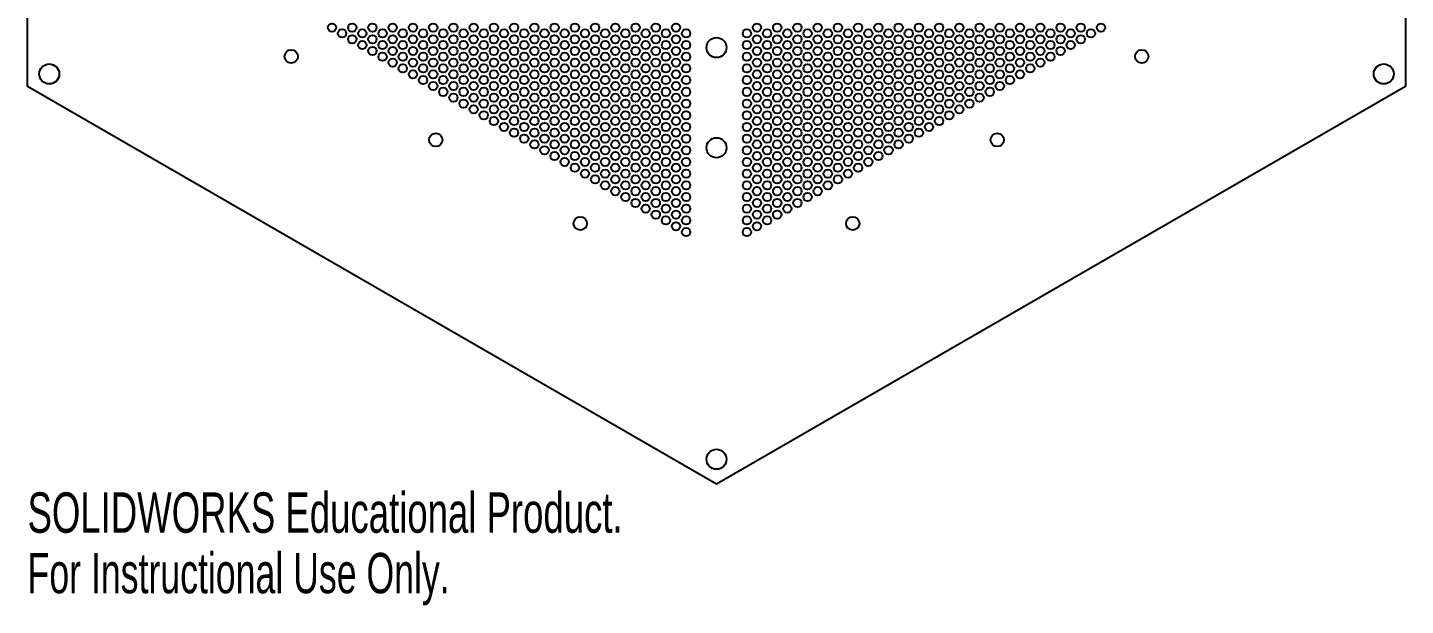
# Model space of a CAD drawing. Extents: x -83 to 83, y -110 to 95.
# Drawn here: x -82.5 to 82.5, y -109.8 to -40.6 of the extents above; entities that cross this region are included whole.
import ezdxf
from ezdxf.enums import TextEntityAlignment as Align

# ---------------------------------------------------------------- set-up
doc = ezdxf.new("R2010")
doc.units = 0
doc.layers.get('0').update_dxf_attribs({"linetype": 'CONTINUOUS'})

msp = doc.modelspace()

# ---------------------------------------------------------------- linework, layer by layer
at = {"color": 7, "linetype": 'CONTINUOUS'}
for p, q in [((-82.55, -47.66), (-82.55, 47.66)), ((82.55, 47.66), (82.55, -47.66)), ((0, -95.32), (-82.55, -47.66)), ((82.55, -47.66), (0, -95.32))]:
    msp.add_line(p, q, dxfattribs=at)
for centre, radius in [((-46.07, -40.6), 0.5), ((-44.86, -41.3), 0.5), ((-43.65, -40.6), 0.5), ((-42.44, -41.3), 0.5), ((-41.22, -40.6), 0.5), ((-40.01, -41.3), 0.5), ((-38.8, -40.6), 0.5), ((-37.59, -41.3), 0.5), ((-36.37, -40.6), 0.5), ((-35.16, -41.3), 0.5), ((-33.95, -40.6), 0.5), ((-32.74, -41.3), 0.5), ((-31.52, -40.6), 0.5), ((-30.31, -41.3), 0.5), ((-29.1, -40.6), 0.5), ((-27.89, -41.3), 0.5), ((-26.67, -40.6), 0.5), ((-25.46, -41.3), 0.5), ((-24.25, -40.6), 0.5), ((-23.04, -41.3), 0.5), ((-21.82, -40.6), 0.5), ((-20.61, -41.3), 0.5), ((-19.4, -40.6), 0.5), ((-18.19, -41.3), 0.5), ((-16.97, -40.6), 0.5), ((-15.76, -41.3), 0.5), ((-14.55, -40.6), 0.5), ((-13.34, -41.3), 0.5), ((-12.12, -40.6), 0.5), ((-10.91, -41.3), 0.5), ((-9.7, -40.6), 0.5), ((-8.49, -41.3), 0.5), ((-7.27, -40.6), 0.5), ((-6.06, -41.3), 0.5), ((-4.85, -40.6), 0.5), ((-3.64, -41.3), 0.5), ((3.64, -41.3), 0.5), ((4.85, -40.6), 0.5), ((6.06, -41.3), 0.5), ((7.27, -40.6), 0.5), ((8.49, -41.3), 0.5), ((9.7, -40.6), 0.5), ((10.91, -41.3), 0.5), ((12.12, -40.6), 0.5), ((13.34, -41.3), 0.5), ((14.55, -40.6), 0.5), ((15.76, -41.3), 0.5), ((16.97, -40.6), 0.5), ((18.19, -41.3), 0.5), ((19.4, -40.6), 0.5), ((20.61, -41.3), 0.5), ((21.82, -40.6), 0.5), ((23.04, -41.3), 0.5), ((24.25, -40.6), 0.5), ((25.46, -41.3), 0.5), ((26.67, -40.6), 0.5), ((27.89, -41.3), 0.5), ((29.1, -40.6), 0.5), ((30.31, -41.3), 0.5), ((31.52, -40.6), 0.5), ((32.74, -41.3), 0.5), ((33.95, -40.6), 0.5), ((35.16, -41.3), 0.5), ((36.37, -40.6), 0.5), ((37.59, -41.3), 0.5), ((38.8, -40.6), 0.5), ((40.01, -41.3), 0.5), ((41.22, -40.6), 0.5), ((42.44, -41.3), 0.5), ((43.65, -40.6), 0.5), ((44.86, -41.3), 0.5), ((46.07, -40.6), 0.5), ((-43.65, -42), 0.5), ((-42.44, -42.7), 0.5), ((-41.22, -42), 0.5), ((-41.22, -43.4), 0.5), ((-40.01, -42.7), 0.5), ((-38.8, -42), 0.5), ((-38.8, -43.4), 0.5), ((-37.59, -42.7), 0.5), ((-36.37, -42), 0.5), ((-36.37, -43.4), 0.5), ((-35.16, -42.7), 0.5), ((-33.95, -42), 0.5), ((-33.95, -43.4), 0.5), ((-32.74, -42.7), 0.5), ((-31.52, -42), 0.5), ((-31.52, -43.4), 0.5), ((-30.31, -42.7), 0.5), ((-29.1, -42), 0.5), ((-29.1, -43.4), 0.5), ((-27.89, -42.7), 0.5), ((-26.67, -42), 0.5), ((-26.67, -43.4), 0.5), ((-25.46, -42.7), 0.5), ((-24.25, -42), 0.5), ((-24.25, -43.4), 0.5), ((-23.04, -42.7), 0.5), ((-21.82, -42), 0.5), ((-21.82, -43.4), 0.5), ((-20.61, -42.7), 0.5), ((-19.4, -42), 0.5), ((-19.4, -43.4), 0.5), ((-18.19, -42.7), 0.5), ((-16.97, -42), 0.5), ((-16.97, -43.4), 0.5), ((-15.76, -42.7), 0.5), ((-14.55, -42), 0.5), ((-14.55, -43.4), 0.5), ((-13.34, -42.7), 0.5), ((-12.12, -42), 0.5), ((-12.12, -43.4), 0.5), ((-10.91, -42.7), 0.5), ((-9.7, -42), 0.5), ((-9.7, -43.4), 0.5), ((-8.49, -42.7), 0.5), ((-7.27, -42), 0.5), ((-7.27, -43.4), 0.5), ((-6.06, -42.7), 0.5), ((-4.85, -42), 0.5), ((-4.85, -43.4), 0.5), ((-3.64, -42.7), 0.5), ((0, -43), 1.2), ((3.64, -42.7), 0.5), ((4.85, -42), 0.5), ((4.85, -43.4), 0.5), ((6.06, -42.7), 0.5), ((7.27, -42), 0.5), ((7.27, -43.4), 0.5), ((8.49, -42.7), 0.5), ((9.7, -42), 0.5), ((9.7, -43.4), 0.5), ((10.91, -42.7), 0.5), ((12.12, -42), 0.5), ((12.12, -43.4), 0.5), ((13.34, -42.7), 0.5), ((14.55, -42), 0.5), ((14.55, -43.4), 0.5), ((15.76, -42.7), 0.5), ((16.97, -42), 0.5), ((16.97, -43.4), 0.5), ((18.19, -42.7), 0.5), ((19.4, -42), 0.5), ((19.4, -43.4), 0.5), ((20.61, -42.7), 0.5), ((21.82, -42), 0.5), ((21.82, -43.4), 0.5), ((23.04, -42.7), 0.5), ((24.25, -42), 0.5), ((24.25, -43.4), 0.5), ((25.46, -42.7), 0.5), ((26.67, -42), 0.5), ((26.67, -43.4), 0.5), ((27.89, -42.7), 0.5), ((29.1, -42), 0.5), ((29.1, -43.4), 0.5), ((30.31, -42.7), 0.5), ((31.52, -42), 0.5), ((31.52, -43.4), 0.5), ((32.74, -42.7), 0.5), ((33.95, -42), 0.5), ((33.95, -43.4), 0.5), ((35.16, -42.7), 0.5), ((36.37, -42), 0.5), ((36.37, -43.4), 0.5), ((37.59, -42.7), 0.5), ((38.8, -42), 0.5), ((38.8, -43.4), 0.5), ((40.01, -42.7), 0.5), ((41.22, -42), 0.5), ((41.22, -43.4), 0.5), ((42.44, -42.7), 0.5), ((43.65, -42), 0.5), ((-50.96, -44.06), 0.8), ((-40.01, -44.1), 0.5), ((-38.8, -44.8), 0.5), ((-37.59, -44.1), 0.5), ((-36.37, -44.8), 0.5), ((-35.16, -44.1), 0.5), ((-33.95, -44.8), 0.5), ((-32.74, -44.1), 0.5), ((-31.52, -44.8), 0.5), ((-30.31, -44.1), 0.5), ((-29.1, -44.8), 0.5), ((-27.89, -44.1), 0.5), ((-26.67, -44.8), 0.5), ((-25.46, -44.1), 0.5), ((-24.25, -44.8), 0.5), ((-23.04, -44.1), 0.5), ((-21.82, -44.8), 0.5), ((-20.61, -44.1), 0.5), ((-19.4, -44.8), 0.5), ((-18.19, -44.1), 0.5), ((-16.97, -44.8), 0.5), ((-15.76, -44.1), 0.5), ((-14.55, -44.8), 0.5), ((-13.34, -44.1), 0.5), ((-12.12, -44.8), 0.5), ((-10.91, -44.1), 0.5), ((-9.7, -44.8), 0.5), ((-8.49, -44.1), 0.5), ((-7.27, -44.8), 0.5), ((-6.06, -44.1), 0.5), ((-4.85, -44.8), 0.5), ((-3.64, -44.1), 0.5), ((3.64, -44.1), 0.5), ((4.85, -44.8), 0.5), ((6.06, -44.1), 0.5), ((7.27, -44.8), 0.5), ((8.49, -44.1), 0.5), ((9.7, -44.8), 0.5), ((10.91, -44.1), 0.5), ((12.12, -44.8), 0.5), ((13.34, -44.1), 0.5), ((14.55, -44.8), 0.5), ((15.76, -44.1), 0.5), ((16.97, -44.8), 0.5), ((18.19, -44.1), 0.5), ((19.4, -44.8), 0.5), ((20.61, -44.1), 0.5), ((21.82, -44.8), 0.5), ((23.04, -44.1), 0.5), ((24.25, -44.8), 0.5), ((25.46, -44.1), 0.5), ((26.67, -44.8), 0.5), ((27.89, -44.1), 0.5), ((29.1, -44.8), 0.5), ((30.31, -44.1), 0.5), ((31.52, -44.8), 0.5), ((32.74, -44.1), 0.5), ((33.95, -44.8), 0.5), ((35.16, -44.1), 0.5), ((36.37, -44.8), 0.5), ((37.59, -44.1), 0.5), ((38.8, -44.8), 0.5), ((40.01, -44.1), 0.5), ((50.96, -44.06), 0.8), ((-79.95, -46.16), 1.2), ((-37.59, -45.5), 0.5), ((-36.37, -46.2), 0.5), ((-35.16, -45.5), 0.5), ((-33.95, -46.2), 0.5), ((-32.74, -45.5), 0.5), ((-31.52, -46.2), 0.5), ((-30.31, -45.5), 0.5), ((-29.1, -46.2), 0.5), ((-27.89, -45.5), 0.5), ((-26.67, -46.2), 0.5), ((-25.46, -45.5), 0.5), ((-24.25, -46.2), 0.5), ((-23.04, -45.5), 0.5), ((-21.82, -46.2), 0.5), ((-20.61, -45.5), 0.5), ((-19.4, -46.2), 0.5), ((-18.19, -45.5), 0.5), ((-16.97, -46.2), 0.5), ((-15.76, -45.5), 0.5), ((-14.55, -46.2), 0.5), ((-13.34, -45.5), 0.5), ((-12.12, -46.2), 0.5), ((-10.91, -45.5), 0.5), ((-9.7, -46.2), 0.5), ((-8.49, -45.5), 0.5), ((-7.27, -46.2), 0.5), ((-6.06, -45.5), 0.5), ((-4.85, -46.2), 0.5), ((-3.64, -45.5), 0.5), ((3.64, -45.5), 0.5), ((4.85, -46.2), 0.5), ((6.06, -45.5), 0.5), ((7.27, -46.2), 0.5), ((8.49, -45.5), 0.5), ((9.7, -46.2), 0.5), ((10.91, -45.5), 0.5), ((12.12, -46.2), 0.5), ((13.34, -45.5), 0.5), ((14.55, -46.2), 0.5), ((15.76, -45.5), 0.5), ((16.97, -46.2), 0.5), ((18.19, -45.5), 0.5), ((19.4, -46.2), 0.5), ((20.61, -45.5), 0.5), ((21.82, -46.2), 0.5), ((23.04, -45.5), 0.5), ((24.25, -46.2), 0.5), ((25.46, -45.5), 0.5), ((26.67, -46.2), 0.5), ((27.89, -45.5), 0.5), ((29.1, -46.2), 0.5), ((30.31, -45.5), 0.5), ((31.52, -46.2), 0.5), ((32.74, -45.5), 0.5), ((33.95, -46.2), 0.5), ((35.16, -45.5), 0.5), ((36.37, -46.2), 0.5), ((37.59, -45.5), 0.5), ((79.95, -46.16), 1.2), ((-35.16, -46.9), 0.5), ((-33.95, -47.6), 0.5), ((-32.74, -46.9), 0.5), ((-32.74, -48.3), 0.5), ((-31.52, -47.6), 0.5), ((-30.31, -46.9), 0.5), ((-30.31, -48.3), 0.5), ((-29.1, -47.6), 0.5), ((-27.89, -46.9), 0.5), ((-27.89, -48.3), 0.5), ((-26.67, -47.6), 0.5), ((-25.46, -46.9), 0.5), ((-25.46, -48.3), 0.5), ((-24.25, -47.6), 0.5), ((-23.04, -46.9), 0.5), ((-23.04, -48.3), 0.5), ((-21.82, -47.6), 0.5), ((-20.61, -46.9), 0.5), ((-20.61, -48.3), 0.5), ((-19.4, -47.6), 0.5), ((-18.19, -46.9), 0.5), ((-18.19, -48.3), 0.5), ((-16.97, -47.6), 0.5), ((-15.76, -46.9), 0.5), ((-15.76, -48.3), 0.5), ((-14.55, -47.6), 0.5), ((-13.34, -46.9), 0.5), ((-13.34, -48.3), 0.5), ((-12.12, -47.6), 0.5), ((-10.91, -46.9), 0.5), ((-10.91, -48.3), 0.5), ((-9.7, -47.6), 0.5), ((-8.49, -46.9), 0.5), ((-8.49, -48.3), 0.5), ((-7.27, -47.6), 0.5), ((-6.06, -46.9), 0.5), ((-6.06, -48.3), 0.5), ((-4.85, -47.6), 0.5), ((-3.64, -46.9), 0.5), ((-3.64, -48.3), 0.5), ((3.64, -46.9), 0.5), ((3.64, -48.3), 0.5), ((4.85, -47.6), 0.5), ((6.06, -46.9), 0.5), ((6.06, -48.3), 0.5), ((7.27, -47.6), 0.5), ((8.49, -46.9), 0.5), ((8.49, -48.3), 0.5), ((9.7, -47.6), 0.5), ((10.91, -46.9), 0.5), ((10.91, -48.3), 0.5), ((12.12, -47.6), 0.5), ((13.34, -46.9), 0.5), ((13.34, -48.3), 0.5), ((14.55, -47.6), 0.5), ((15.76, -46.9), 0.5), ((15.76, -48.3), 0.5), ((16.97, -47.6), 0.5), ((18.19, -46.9), 0.5), ((18.19, -48.3), 0.5), ((19.4, -47.6), 0.5), ((20.61, -46.9), 0.5), ((20.61, -48.3), 0.5), ((21.82, -47.6), 0.5), ((23.04, -46.9), 0.5), ((23.04, -48.3), 0.5), ((24.25, -47.6), 0.5), ((25.46, -46.9), 0.5), ((25.46, -48.3), 0.5), ((26.67, -47.6), 0.5), ((27.89, -46.9), 0.5), ((27.89, -48.3), 0.5), ((29.1, -47.6), 0.5), ((30.31, -46.9), 0.5), ((30.31, -48.3), 0.5), ((31.52, -47.6), 0.5), ((32.74, -46.9), 0.5), ((32.74, -48.3), 0.5), ((33.95, -47.6), 0.5), ((35.16, -46.9), 0.5), ((-31.52, -49), 0.5), ((-30.31, -49.7), 0.5), ((-29.1, -49), 0.5), ((-27.89, -49.7), 0.5), ((-26.67, -49), 0.5), ((-25.46, -49.7), 0.5), ((-24.25, -49), 0.5), ((-23.04, -49.7), 0.5), ((-21.82, -49), 0.5), ((-20.61, -49.7), 0.5), ((-19.4, -49), 0.5), ((-18.19, -49.7), 0.5), ((-16.97, -49), 0.5), ((-15.76, -49.7), 0.5), ((-14.55, -49), 0.5), ((-13.34, -49.7), 0.5), ((-12.12, -49), 0.5), ((-10.91, -49.7), 0.5), ((-9.7, -49), 0.5), ((-8.49, -49.7), 0.5), ((-7.27, -49), 0.5), ((-6.06, -49.7), 0.5), ((-4.85, -49), 0.5), ((-3.64, -49.7), 0.5), ((3.64, -49.7), 0.5), ((4.85, -49), 0.5), ((6.06, -49.7), 0.5), ((7.27, -49), 0.5), ((8.49, -49.7), 0.5), ((9.7, -49), 0.5), ((10.91, -49.7), 0.5), ((12.12, -49), 0.5), ((13.34, -49.7), 0.5), ((14.55, -49), 0.5), ((15.76, -49.7), 0.5), ((16.97, -49), 0.5), ((18.19, -49.7), 0.5), ((19.4, -49), 0.5), ((20.61, -49.7), 0.5), ((21.82, -49), 0.5), ((23.04, -49.7), 0.5), ((24.25, -49), 0.5), ((25.46, -49.7), 0.5), ((26.67, -49), 0.5), ((27.89, -49.7), 0.5), ((29.1, -49), 0.5), ((30.31, -49.7), 0.5), ((31.52, -49), 0.5), ((-29.1, -50.4), 0.5), ((-27.89, -51.1), 0.5), ((-26.67, -50.4), 0.5), ((-25.46, -51.1), 0.5), ((-24.25, -50.4), 0.5), ((-23.04, -51.1), 0.5), ((-21.82, -50.4), 0.5), ((-20.61, -51.1), 0.5), ((-19.4, -50.4), 0.5), ((-18.19, -51.1), 0.5), ((-16.97, -50.4), 0.5), ((-15.76, -51.1), 0.5), ((-14.55, -50.4), 0.5), ((-13.34, -51.1), 0.5), ((-12.12, -50.4), 0.5), ((-10.91, -51.1), 0.5), ((-9.7, -50.4), 0.5), ((-8.49, -51.1), 0.5), ((-7.27, -50.4), 0.5), ((-6.06, -51.1), 0.5), ((-4.85, -50.4), 0.5), ((-3.64, -51.1), 0.5), ((3.64, -51.1), 0.5), ((4.85, -50.4), 0.5), ((6.06, -51.1), 0.5), ((7.27, -50.4), 0.5), ((8.49, -51.1), 0.5), ((9.7, -50.4), 0.5), ((10.91, -51.1), 0.5), ((12.12, -50.4), 0.5), ((13.34, -51.1), 0.5), ((14.55, -50.4), 0.5), ((15.76, -51.1), 0.5), ((16.97, -50.4), 0.5), ((18.19, -51.1), 0.5), ((19.4, -50.4), 0.5), ((20.61, -51.1), 0.5), ((21.82, -50.4), 0.5), ((23.04, -51.1), 0.5), ((24.25, -50.4), 0.5), ((25.46, -51.1), 0.5), ((26.67, -50.4), 0.5), ((27.89, -51.1), 0.5), ((29.1, -50.4), 0.5), ((-26.67, -51.8), 0.5), ((-25.46, -52.5), 0.5), ((-24.25, -51.8), 0.5), ((-24.25, -53.2), 0.5), ((-23.04, -52.5), 0.5), ((-21.82, -51.8), 0.5), ((-21.82, -53.2), 0.5), ((-20.61, -52.5), 0.5), ((-19.4, -51.8), 0.5), ((-19.4, -53.2), 0.5), ((-18.19, -52.5), 0.5), ((-16.97, -51.8), 0.5), ((-16.97, -53.2), 0.5), ((-15.76, -52.5), 0.5), ((-14.55, -51.8), 0.5), ((-14.55, -53.2), 0.5), ((-13.34, -52.5), 0.5), ((-12.12, -51.8), 0.5), ((-12.12, -53.2), 0.5), ((-10.91, -52.5), 0.5), ((-9.7, -51.8), 0.5), ((-9.7, -53.2), 0.5), ((-8.49, -52.5), 0.5), ((-7.27, -51.8), 0.5), ((-7.27, -53.2), 0.5), ((-6.06, -52.5), 0.5), ((-4.85, -51.8), 0.5), ((-4.85, -53.2), 0.5), ((-3.64, -52.5), 0.5), ((3.64, -52.5), 0.5), ((4.85, -51.8), 0.5), ((4.85, -53.2), 0.5), ((6.06, -52.5), 0.5), ((7.27, -51.8), 0.5), ((7.27, -53.2), 0.5), ((8.49, -52.5), 0.5), ((9.7, -51.8), 0.5), ((9.7, -53.2), 0.5), ((10.91, -52.5), 0.5), ((12.12, -51.8), 0.5), ((12.12, -53.2), 0.5), ((13.34, -52.5), 0.5), ((14.55, -51.8), 0.5), ((14.55, -53.2), 0.5), ((15.76, -52.5), 0.5), ((16.97, -51.8), 0.5), ((16.97, -53.2), 0.5), ((18.19, -52.5), 0.5), ((19.4, -51.8), 0.5), ((19.4, -53.2), 0.5), ((20.61, -52.5), 0.5), ((21.82, -51.8), 0.5), ((21.82, -53.2), 0.5), ((23.04, -52.5), 0.5), ((24.25, -51.8), 0.5), ((24.25, -53.2), 0.5), ((25.46, -52.5), 0.5), ((26.67, -51.8), 0.5), ((-33.64, -54.06), 0.8), ((-23.04, -53.9), 0.5), ((-21.82, -54.6), 0.5), ((-20.61, -53.9), 0.5), ((-19.4, -54.6), 0.5), ((-18.19, -53.9), 0.5), ((-16.97, -54.6), 0.5), ((-15.76, -53.9), 0.5), ((-14.55, -54.6), 0.5), ((-13.34, -53.9), 0.5), ((-12.12, -54.6), 0.5), ((-10.91, -53.9), 0.5), ((-9.7, -54.6), 0.5), ((-8.49, -53.9), 0.5), ((-7.27, -54.6), 0.5), ((-6.06, -53.9), 0.5), ((-4.85, -54.6), 0.5), ((-3.64, -53.9), 0.5), ((0, -55), 1.2), ((3.64, -53.9), 0.5), ((4.85, -54.6), 0.5), ((6.06, -53.9), 0.5), ((7.27, -54.6), 0.5), ((8.49, -53.9), 0.5), ((9.7, -54.6), 0.5), ((10.91, -53.9), 0.5), ((12.12, -54.6), 0.5), ((13.34, -53.9), 0.5), ((14.55, -54.6), 0.5), ((15.76, -53.9), 0.5), ((16.97, -54.6), 0.5), ((18.19, -53.9), 0.5), ((19.4, -54.6), 0.5), ((20.61, -53.9), 0.5), ((21.82, -54.6), 0.5), ((23.04, -53.9), 0.5), ((33.64, -54.06), 0.8), ((-20.61, -55.3), 0.5), ((-19.4, -56), 0.5), ((-18.19, -55.3), 0.5), ((-16.97, -56), 0.5), ((-15.76, -55.3), 0.5), ((-14.55, -56), 0.5), ((-13.34, -55.3), 0.5), ((-12.12, -56), 0.5), ((-10.91, -55.3), 0.5), ((-9.7, -56), 0.5), ((-8.49, -55.3), 0.5), ((-7.27, -56), 0.5), ((-6.06, -55.3), 0.5), ((-4.85, -56), 0.5), ((-3.64, -55.3), 0.5), ((3.64, -55.3), 0.5), ((4.85, -56), 0.5), ((6.06, -55.3), 0.5), ((7.27, -56), 0.5), ((8.49, -55.3), 0.5), ((9.7, -56), 0.5), ((10.91, -55.3), 0.5), ((12.12, -56), 0.5), ((13.34, -55.3), 0.5), ((14.55, -56), 0.5), ((15.76, -55.3), 0.5), ((16.97, -56), 0.5), ((18.19, -55.3), 0.5), ((19.4, -56), 0.5), ((20.61, -55.3), 0.5), ((-18.19, -56.7), 0.5), ((-16.97, -57.4), 0.5), ((-15.76, -56.7), 0.5), ((-15.76, -58.1), 0.5), ((-14.55, -57.4), 0.5), ((-13.34, -56.7), 0.5), ((-13.34, -58.1), 0.5), ((-12.12, -57.4), 0.5), ((-10.91, -56.7), 0.5), ((-10.91, -58.1), 0.5), ((-9.7, -57.4), 0.5), ((-8.49, -56.7), 0.5), ((-8.49, -58.1), 0.5), ((-7.27, -57.4), 0.5), ((-6.06, -56.7), 0.5), ((-6.06, -58.1), 0.5), ((-4.85, -57.4), 0.5), ((-3.64, -56.7), 0.5), ((-3.64, -58.1), 0.5), ((3.64, -56.7), 0.5), ((3.64, -58.1), 0.5), ((4.85, -57.4), 0.5), ((6.06, -56.7), 0.5), ((6.06, -58.1), 0.5), ((7.27, -57.4), 0.5), ((8.49, -56.7), 0.5), ((8.49, -58.1), 0.5), ((9.7, -57.4), 0.5), ((10.91, -56.7), 0.5), ((10.91, -58.1), 0.5), ((12.12, -57.4), 0.5), ((13.34, -56.7), 0.5), ((13.34, -58.1), 0.5), ((14.55, -57.4), 0.5), ((15.76, -56.7), 0.5), ((15.76, -58.1), 0.5), ((16.97, -57.4), 0.5), ((18.19, -56.7), 0.5), ((-14.55, -58.8), 0.5), ((-13.34, -59.5), 0.5), ((-12.12, -58.8), 0.5), ((-10.91, -59.5), 0.5), ((-9.7, -58.8), 0.5), ((-8.49, -59.5), 0.5), ((-7.27, -58.8), 0.5), ((-6.06, -59.5), 0.5), ((-4.85, -58.8), 0.5), ((-3.64, -59.5), 0.5), ((3.64, -59.5), 0.5), ((4.85, -58.8), 0.5), ((6.06, -59.5), 0.5), ((7.27, -58.8), 0.5), ((8.49, -59.5), 0.5), ((9.7, -58.8), 0.5), ((10.91, -59.5), 0.5), ((12.12, -58.8), 0.5), ((13.34, -59.5), 0.5), ((14.55, -58.8), 0.5), ((-12.12, -60.2), 0.5), ((-10.91, -60.9), 0.5), ((-9.7, -60.2), 0.5), ((-8.49, -60.9), 0.5), ((-7.27, -60.2), 0.5), ((-6.06, -60.9), 0.5), ((-4.85, -60.2), 0.5), ((-3.64, -60.9), 0.5), ((3.64, -60.9), 0.5), ((4.85, -60.2), 0.5), ((6.06, -60.9), 0.5), ((7.27, -60.2), 0.5), ((8.49, -60.9), 0.5), ((9.7, -60.2), 0.5), ((10.91, -60.9), 0.5), ((12.12, -60.2), 0.5), ((-9.7, -61.6), 0.5), ((-8.49, -62.3), 0.5), ((-7.27, -61.6), 0.5), ((-7.27, -63), 0.5), ((-6.06, -62.3), 0.5), ((-4.85, -61.6), 0.5), ((-4.85, -63), 0.5), ((-3.64, -62.3), 0.5), ((3.64, -62.3), 0.5), ((4.85, -61.6), 0.5), ((4.85, -63), 0.5), ((6.06, -62.3), 0.5), ((7.27, -61.6), 0.5), ((7.27, -63), 0.5), ((8.49, -62.3), 0.5), ((9.7, -61.6), 0.5), ((-16.32, -64.06), 0.8), ((-6.06, -63.7), 0.5), ((-4.85, -64.4), 0.5), ((-3.64, -63.7), 0.5), ((3.64, -63.7), 0.5), ((4.85, -64.4), 0.5), ((6.06, -63.7), 0.5), ((16.32, -64.06), 0.8), ((-3.64, -65.1), 0.5), ((3.64, -65.1), 0.5), ((0, -92.32), 1.2)]:
    msp.add_circle(centre, radius, dxfattribs=at)

# ---------------------------------------------------------------- texts
for s, width, p in [('SOLIDWORKS Educational Product.', 0.677419, (-82.55, -102.57)), ('For Instructional Use Only.', 0.661111, (-82.55, -109.82))]:
    msp.add_text(s, height=4.8336, dxfattribs=dict(at, width=width)).set_placement(p, align=Align.BOTTOM_LEFT)

doc.saveas('drawing.dxf')
